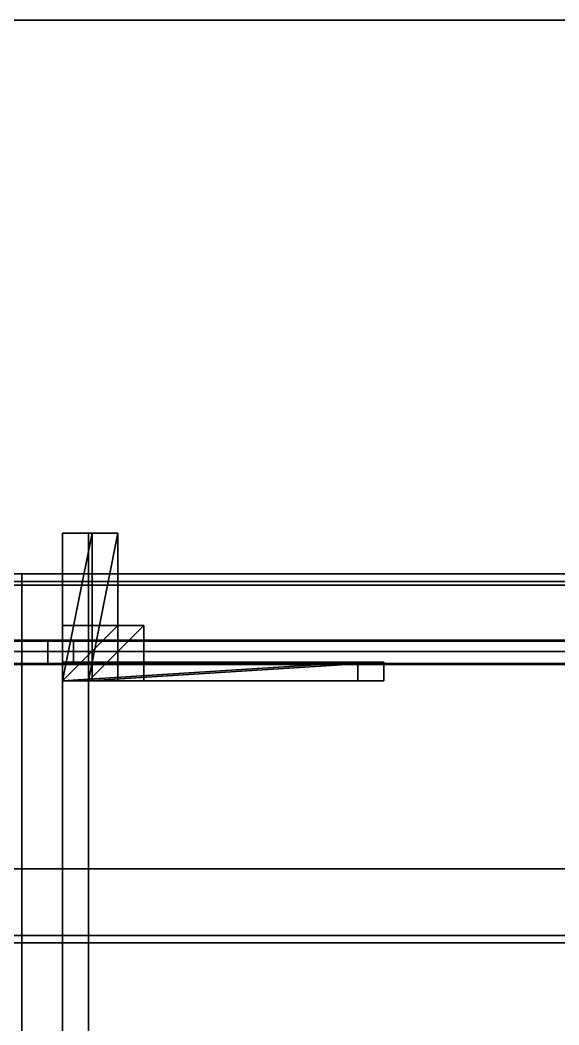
# Model space of a CAD drawing. Extents: x 0 to 5228, y -2725 to 0.
# Drawn here: x 3045 to 3190.9, y -272.3 to 0 of the extents above; entities that cross this region are included whole.
import ezdxf

# ---------------------------------------------------------------- set-up
doc = ezdxf.new("R2010")
doc.units = 0
for name, color, linetype in [('LAYER0', 7, 'CONTINUOUS'), ('LAYER1', 7, 'CONTINUOUS'), ('LAYER195', 45, 'CONTINUOUS'), ('LAYER228', 7, 'CONTINUOUS'), ('LAYER237', 7, 'CONTINUOUS'), ('LAYER238', 7, 'CONTINUOUS'), ('LAYER239', 7, 'CONTINUOUS'), ('LAYER240', 7, 'CONTINUOUS'), ('LAYER242', 2, 'CONTINUOUS'), ('LAYER243', 7, 'CONTINUOUS'), ('LAYER244', 253, 'CONTINUOUS'), ('LAYER245', 253, 'CONTINUOUS'), ('LAYER246', 253, 'CONTINUOUS'), ('LAYER247', 253, 'CONTINUOUS'), ('LAYER248', 253, 'CONTINUOUS'), ('LAYER249', 253, 'CONTINUOUS'), ('LAYER294', 7, 'CONTINUOUS'), ('LAYER303', 7, 'CONTINUOUS'), ('LAYER304', 7, 'CONTINUOUS'), ('LAYER305', 7, 'CONTINUOUS'), ('LAYER306', 7, 'CONTINUOUS'), ('LAYER308', 2, 'CONTINUOUS'), ('LAYER309', 7, 'CONTINUOUS'), ('LAYER310', 253, 'CONTINUOUS'), ('LAYER311', 253, 'CONTINUOUS'), ('LAYER312', 253, 'CONTINUOUS'), ('LAYER313', 253, 'CONTINUOUS'), ('LAYER314', 253, 'CONTINUOUS'), ('LAYER315', 253, 'CONTINUOUS'), ('LAYER392', 7, 'CONTINUOUS'), ('LAYER393', 7, 'CONTINUOUS'), ('LAYER555', 7, 'CONTINUOUS'), ('LAYER574', 7, 'CONTINUOUS'), ('LAYER587', 7, 'CONTINUOUS'), ('LAYER594', 7, 'CONTINUOUS'), ('LAYER611', 7, 'CONTINUOUS'), ('LAYER612', 7, 'CONTINUOUS'), ('LAYER640', 7, 'CONTINUOUS'), ('LAYER641', 7, 'CONTINUOUS'), ('LAYER752', 7, 'CONTINUOUS')]:
    doc.layers.add(name, color=color, linetype=linetype)

msp = doc.modelspace()

# ---------------------------------------------------------------- linework, layer by layer
at = {"layer": 'LAYER0', "invisible_edges": 1}
for points in [[(5227.5, 0), (0, -2725.14), (0, 0), (5227.5, 0)], [(0, 0, 5), (5227.5, 0), (0, 0), (0, 0, 5)], [(5227.5, 0), (0, 0, 5), (5227.5, 0, 5), (5227.5, 0)], [(5227.5, -2725.14, 5), (0, 0, 5), (0, -2725.14, 5), (5227.5, -2725.14, 5)], [(0, 0, 5), (5227.5, -2725.14, 5), (5227.5, 0, 5), (0, 0, 5)], [(0, -2725.14), (5227.5, 0), (5227.5, -2725.14), (0, -2725.14)]]:
    msp.add_3dface(points, dxfattribs=at)
at = {"layer": 'LAYER1'}
for points, invisible_edges in [([(5077.5, 0, 5), (977.5, -150, 5), (977.5, 0, 5), (5077.5, 0, 5)], 1), ([(977.5, -150, 5), (5077.5, 0, 5), (4927.5, -150, 5), (977.5, -150, 5)], 3), ([(977.5, 0, 2523), (5077.5, 0, 5), (977.5, 0, 5), (977.5, 0, 2523)], 1), ([(5077.5, 0, 5), (977.5, 0, 2523), (5077.5, 0, 2523), (5077.5, 0, 5)], 1), ([(4927.5, -150, 2523), (977.5, -150, 5), (4927.5, -150, 5), (4927.5, -150, 2523)], 1), ([(977.5, -150, 5), (4927.5, -150, 2523), (977.5, -150, 2523), (977.5, -150, 5)], 1)]:
    msp.add_3dface(points, dxfattribs=dict(at, invisible_edges=invisible_edges))
at = {"layer": 'LAYER195', "invisible_edges": 1}
for points in [[(2372.5, -150, 1575), (4391.5, -500, 1575), (4391.5, -150, 1575), (2372.5, -150, 1575)], [(4391.5, -500, 1575), (2372.5, -150, 1575), (2372.5, -500, 1575), (4391.5, -500, 1575)], [(4391.5, -150, 1557), (2372.5, -150, 1575), (4391.5, -150, 1575), (4391.5, -150, 1557)], [(2372.5, -150, 1575), (4391.5, -150, 1557), (2372.5, -150, 1557), (2372.5, -150, 1575)], [(2372.5, -500, 1557), (4391.5, -150, 1557), (4391.5, -500, 1557), (2372.5, -500, 1557)], [(4391.5, -150, 1557), (2372.5, -500, 1557), (2372.5, -150, 1557), (4391.5, -150, 1557)]]:
    msp.add_3dface(points, dxfattribs=at)
at = {"layer": 'LAYER228', "invisible_edges": 1}
for points in [[(3699.5, -150, 1938), (3063.5, -150, 1818), (3063.5, -150, 1938), (3699.5, -150, 1938)], [(3063.5, -150, 1818), (3699.5, -150, 1938), (3699.5, -150, 1818), (3063.5, -150, 1818)], [(3063.5, -168, 1938), (3063.5, -150, 1818), (3063.5, -168, 1818), (3063.5, -168, 1938)], [(3063.5, -150, 1818), (3063.5, -168, 1938), (3063.5, -150, 1938), (3063.5, -150, 1818)], [(3699.5, -168, 1818), (3063.5, -150, 1818), (3699.5, -150, 1818), (3699.5, -168, 1818)], [(3063.5, -150, 1818), (3699.5, -168, 1818), (3063.5, -168, 1818), (3063.5, -150, 1818)], [(3063.5, -168, 1938), (3699.5, -150, 1938), (3063.5, -150, 1938), (3063.5, -168, 1938)], [(3699.5, -150, 1938), (3063.5, -168, 1938), (3699.5, -168, 1938), (3699.5, -150, 1938)], [(3699.5, -168, 1818), (3063.5, -168, 1938), (3063.5, -168, 1818), (3699.5, -168, 1818)], [(3063.5, -168, 1938), (3699.5, -168, 1818), (3699.5, -168, 1938), (3063.5, -168, 1938)]]:
    msp.add_3dface(points, dxfattribs=at)
at = {"layer": 'LAYER237', "invisible_edges": 1}
for points in [[(3063.5, -150, 1956), (3699.5, -500, 1956), (3699.5, -150, 1956), (3063.5, -150, 1956)], [(3699.5, -500, 1956), (3063.5, -150, 1956), (3063.5, -500, 1956), (3699.5, -500, 1956)], [(3063.5, -150, 1956), (3063.5, -500, 1938), (3063.5, -500, 1956), (3063.5, -150, 1956)], [(3063.5, -500, 1938), (3063.5, -150, 1956), (3063.5, -150, 1938), (3063.5, -500, 1938)], [(3699.5, -150, 1938), (3063.5, -150, 1956), (3699.5, -150, 1956), (3699.5, -150, 1938)], [(3063.5, -150, 1956), (3699.5, -150, 1938), (3063.5, -150, 1938), (3063.5, -150, 1956)], [(3063.5, -500, 1938), (3699.5, -150, 1938), (3699.5, -500, 1938), (3063.5, -500, 1938)], [(3699.5, -150, 1938), (3063.5, -500, 1938), (3063.5, -150, 1938), (3699.5, -150, 1938)]]:
    msp.add_3dface(points, dxfattribs=at)
at = {"layer": 'LAYER238', "invisible_edges": 1}
for points in [[(3699.5, -150, 1576), (3063.5, -500, 1576), (3063.5, -150, 1576), (3699.5, -150, 1576)], [(3063.5, -500, 1576), (3699.5, -150, 1576), (3699.5, -500, 1576), (3063.5, -500, 1576)], [(3063.5, -150, 1594), (3063.5, -500, 1576), (3063.5, -500, 1594), (3063.5, -150, 1594)], [(3063.5, -500, 1576), (3063.5, -150, 1594), (3063.5, -150, 1576), (3063.5, -500, 1576)], [(3063.5, -150, 1594), (3699.5, -150, 1576), (3063.5, -150, 1576), (3063.5, -150, 1594)], [(3699.5, -150, 1576), (3063.5, -150, 1594), (3699.5, -150, 1594), (3699.5, -150, 1576)], [(3699.5, -500, 1594), (3063.5, -150, 1594), (3063.5, -500, 1594), (3699.5, -500, 1594)], [(3063.5, -150, 1594), (3699.5, -500, 1594), (3699.5, -150, 1594), (3063.5, -150, 1594)]]:
    msp.add_3dface(points, dxfattribs=at)
at = {"layer": 'LAYER239', "invisible_edges": 1}
for points in [[(3059.5, -168.2998, 1590), (3703.5, -168.2998, 1942), (3703.5, -168.2998, 1590), (3059.5, -168.2998, 1590)], [(3703.5, -168.2998, 1942), (3059.5, -168.2998, 1590), (3059.5, -168.2998, 1942), (3703.5, -168.2998, 1942)], [(3059.5, -174.2998, 1942), (3703.5, -168.2998, 1942), (3059.5, -168.2998, 1942), (3059.5, -174.2998, 1942)], [(3703.5, -168.2998, 1942), (3059.5, -174.2998, 1942), (3703.5, -174.2998, 1942), (3703.5, -168.2998, 1942)], [(3059.5, -168.2998, 1590), (3059.5, -174.2998, 1942), (3059.5, -168.2998, 1942), (3059.5, -168.2998, 1590)], [(3059.5, -174.2998, 1942), (3059.5, -168.2998, 1590), (3059.5, -174.2998, 1590), (3059.5, -174.2998, 1942)], [(3703.5, -174.2998, 1590), (3059.5, -168.2998, 1590), (3703.5, -168.2998, 1590), (3703.5, -174.2998, 1590)], [(3059.5, -168.2998, 1590), (3703.5, -174.2998, 1590), (3059.5, -174.2998, 1590), (3059.5, -168.2998, 1590)], [(3059.5, -174.2998, 1942), (3703.5, -174.2998, 1590), (3703.5, -174.2998, 1942), (3059.5, -174.2998, 1942)], [(3703.5, -174.2998, 1590), (3059.5, -174.2998, 1942), (3059.5, -174.2998, 1590), (3703.5, -174.2998, 1590)]]:
    msp.add_3dface(points, dxfattribs=at)
at = {"layer": 'LAYER240', "invisible_edges": 1}
for points in [[(3045.5, -150, 1575), (3063.5, -500, 1575), (3045.5, -500, 1575), (3045.5, -150, 1575)], [(3063.5, -500, 1575), (3045.5, -150, 1575), (3063.5, -150, 1575), (3063.5, -500, 1575)], [(3063.5, -150, 1957), (3045.5, -500, 1957), (3063.5, -500, 1957), (3063.5, -150, 1957)], [(3045.5, -500, 1957), (3063.5, -150, 1957), (3045.5, -150, 1957), (3045.5, -500, 1957)], [(3045.5, -150, 1575), (3063.5, -150, 1957), (3063.5, -150, 1575), (3045.5, -150, 1575)], [(3063.5, -150, 1957), (3045.5, -150, 1575), (3045.5, -150, 1957), (3063.5, -150, 1957)], [(3045.5, -500, 1957), (3045.5, -150, 1575), (3045.5, -500, 1575), (3045.5, -500, 1957)], [(3045.5, -150, 1575), (3045.5, -500, 1957), (3045.5, -150, 1957), (3045.5, -150, 1575)], [(3063.5, -150, 1957), (3063.5, -500, 1575), (3063.5, -150, 1575), (3063.5, -150, 1957)], [(3063.5, -500, 1575), (3063.5, -150, 1957), (3063.5, -500, 1957), (3063.5, -500, 1575)]]:
    msp.add_3dface(points, dxfattribs=at)
at = {"layer": 'LAYER242'}
for points in [[(3143.5, -179, 1915), (3143.5, -174, 1915), (3063.5, -179, 1915), (3143.5, -179, 1915)], [(3063.5, -179, 1915), (3143.5, -174, 1915), (3063.5, -174, 1915), (3063.5, -179, 1915)], [(3063.5, -179, 1915), (3063.5, -174, 1915), (3063.5, -179, 1892), (3063.5, -179, 1915)], [(3063.5, -179, 1892), (3063.5, -174, 1915), (3063.5, -174, 1892), (3063.5, -179, 1892)], [(3143.5, -179, 1892), (3063.5, -179, 1892), (3143.5, -174, 1892), (3143.5, -179, 1892)], [(3143.5, -174, 1892), (3063.5, -179, 1892), (3063.5, -174, 1892), (3143.5, -174, 1892)], [(3143.5, -174, 1892), (3063.5, -174, 1892), (3143.5, -174, 1915), (3143.5, -174, 1892)], [(3143.5, -174, 1915), (3063.5, -174, 1892), (3063.5, -174, 1915), (3143.5, -174, 1915)], [(3143.5, -179, 1892), (3143.5, -174, 1892), (3143.5, -179, 1915), (3143.5, -179, 1892)], [(3143.5, -179, 1915), (3143.5, -174, 1892), (3143.5, -174, 1915), (3143.5, -179, 1915)], [(3143.5, -179, 1915), (3063.5, -179, 1915), (3143.5, -179, 1892), (3143.5, -179, 1915)], [(3143.5, -179, 1892), (3063.5, -179, 1915), (3063.5, -179, 1892), (3143.5, -179, 1892)]]:
    msp.add_3dface(points, dxfattribs=at)
at = {"layer": 'LAYER243', "invisible_edges": 1}
for points in [[(3063.5, -174, 1915), (3143.5, -179, 1915), (3143.5, -174, 1915), (3063.5, -174, 1915)], [(3143.5, -179, 1915), (3063.5, -174, 1915), (3063.5, -179, 1915), (3143.5, -179, 1915)], [(3063.5, -179, 1892), (3143.5, -174, 1892), (3143.5, -179, 1892), (3063.5, -179, 1892)], [(3143.5, -174, 1892), (3063.5, -179, 1892), (3063.5, -174, 1892), (3143.5, -174, 1892)], [(3063.5, -174, 1915), (3063.5, -179, 1892), (3063.5, -179, 1915), (3063.5, -174, 1915)], [(3063.5, -179, 1892), (3063.5, -174, 1915), (3063.5, -174, 1892), (3063.5, -179, 1892)], [(3143.5, -174, 1892), (3063.5, -174, 1915), (3143.5, -174, 1915), (3143.5, -174, 1892)], [(3063.5, -174, 1915), (3143.5, -174, 1892), (3063.5, -174, 1892), (3063.5, -174, 1915)], [(3143.5, -174, 1892), (3143.5, -179, 1915), (3143.5, -179, 1892), (3143.5, -174, 1892)], [(3143.5, -179, 1915), (3143.5, -174, 1892), (3143.5, -174, 1915), (3143.5, -179, 1915)], [(3063.5, -179, 1892), (3143.5, -179, 1915), (3063.5, -179, 1915), (3063.5, -179, 1892)], [(3143.5, -179, 1915), (3063.5, -179, 1892), (3143.5, -179, 1892), (3143.5, -179, 1915)]]:
    msp.add_3dface(points, dxfattribs=at)
at = {"layer": 'LAYER244'}
for points in [[(3078.5, -179, 1915), (3078.5, -164, 1915), (3063.5, -179, 1915), (3078.5, -179, 1915)], [(3063.5, -179, 1915), (3078.5, -164, 1915), (3063.5, -164, 1915), (3063.5, -179, 1915)], [(3063.5, -179, 1915), (3063.5, -164, 1915), (3063.5, -179, 1900), (3063.5, -179, 1915)], [(3063.5, -179, 1900), (3063.5, -164, 1915), (3063.5, -164, 1900), (3063.5, -179, 1900)], [(3078.5, -179, 1900), (3063.5, -179, 1900), (3078.5, -164, 1900), (3078.5, -179, 1900)], [(3078.5, -164, 1900), (3063.5, -179, 1900), (3063.5, -164, 1900), (3078.5, -164, 1900)], [(3078.5, -164, 1900), (3063.5, -164, 1900), (3078.5, -164, 1915), (3078.5, -164, 1900)], [(3078.5, -164, 1915), (3063.5, -164, 1900), (3063.5, -164, 1915), (3078.5, -164, 1915)], [(3078.5, -179, 1900), (3078.5, -164, 1900), (3078.5, -179, 1915), (3078.5, -179, 1900)], [(3078.5, -179, 1915), (3078.5, -164, 1900), (3078.5, -164, 1915), (3078.5, -179, 1915)], [(3078.5, -179, 1915), (3063.5, -179, 1915), (3078.5, -179, 1900), (3078.5, -179, 1915)], [(3078.5, -179, 1900), (3063.5, -179, 1915), (3063.5, -179, 1900), (3078.5, -179, 1900)]]:
    msp.add_3dface(points, dxfattribs=at)
at = {"layer": 'LAYER245'}
for points in [[(3078.5, -179, 1915), (3078.5, -164, 1915), (3063.5, -179, 1915), (3078.5, -179, 1915)], [(3063.5, -179, 1915), (3078.5, -164, 1915), (3063.5, -164, 1915), (3063.5, -179, 1915)], [(3063.5, -179, 1915), (3063.5, -164, 1915), (3063.5, -179, 1900), (3063.5, -179, 1915)], [(3063.5, -179, 1900), (3063.5, -164, 1915), (3063.5, -164, 1900), (3063.5, -179, 1900)], [(3078.5, -179, 1900), (3063.5, -179, 1900), (3078.5, -164, 1900), (3078.5, -179, 1900)], [(3078.5, -164, 1900), (3063.5, -179, 1900), (3063.5, -164, 1900), (3078.5, -164, 1900)], [(3078.5, -164, 1900), (3063.5, -164, 1900), (3078.5, -164, 1915), (3078.5, -164, 1900)], [(3078.5, -164, 1915), (3063.5, -164, 1900), (3063.5, -164, 1915), (3078.5, -164, 1915)], [(3078.5, -179, 1900), (3078.5, -164, 1900), (3078.5, -179, 1915), (3078.5, -179, 1900)], [(3078.5, -179, 1915), (3078.5, -164, 1900), (3078.5, -164, 1915), (3078.5, -179, 1915)], [(3078.5, -179, 1915), (3063.5, -179, 1915), (3078.5, -179, 1900), (3078.5, -179, 1915)], [(3078.5, -179, 1900), (3063.5, -179, 1915), (3063.5, -179, 1900), (3078.5, -179, 1900)]]:
    msp.add_3dface(points, dxfattribs=at)
at = {"layer": 'LAYER246'}
for points in [[(3078.5, -179, 1915), (3078.5, -164, 1915), (3063.5, -179, 1915), (3078.5, -179, 1915)], [(3063.5, -179, 1915), (3078.5, -164, 1915), (3063.5, -164, 1915), (3063.5, -179, 1915)], [(3063.5, -179, 1915), (3063.5, -164, 1915), (3063.5, -179, 1900), (3063.5, -179, 1915)], [(3063.5, -179, 1900), (3063.5, -164, 1915), (3063.5, -164, 1900), (3063.5, -179, 1900)], [(3078.5, -179, 1900), (3063.5, -179, 1900), (3078.5, -164, 1900), (3078.5, -179, 1900)], [(3078.5, -164, 1900), (3063.5, -179, 1900), (3063.5, -164, 1900), (3078.5, -164, 1900)], [(3078.5, -164, 1900), (3063.5, -164, 1900), (3078.5, -164, 1915), (3078.5, -164, 1900)], [(3078.5, -164, 1915), (3063.5, -164, 1900), (3063.5, -164, 1915), (3078.5, -164, 1915)], [(3078.5, -179, 1900), (3078.5, -164, 1900), (3078.5, -179, 1915), (3078.5, -179, 1900)], [(3078.5, -179, 1915), (3078.5, -164, 1900), (3078.5, -164, 1915), (3078.5, -179, 1915)], [(3078.5, -179, 1915), (3063.5, -179, 1915), (3078.5, -179, 1900), (3078.5, -179, 1915)], [(3078.5, -179, 1900), (3063.5, -179, 1915), (3063.5, -179, 1900), (3078.5, -179, 1900)]]:
    msp.add_3dface(points, dxfattribs=at)
at = {"layer": 'LAYER247'}
for points in [[(3078.5, -179, 1915), (3078.5, -164, 1915), (3063.5, -179, 1915), (3078.5, -179, 1915)], [(3063.5, -179, 1915), (3078.5, -164, 1915), (3063.5, -164, 1915), (3063.5, -179, 1915)], [(3063.5, -179, 1915), (3063.5, -164, 1915), (3063.5, -179, 1900), (3063.5, -179, 1915)], [(3063.5, -179, 1900), (3063.5, -164, 1915), (3063.5, -164, 1900), (3063.5, -179, 1900)], [(3078.5, -179, 1900), (3063.5, -179, 1900), (3078.5, -164, 1900), (3078.5, -179, 1900)], [(3078.5, -164, 1900), (3063.5, -179, 1900), (3063.5, -164, 1900), (3078.5, -164, 1900)], [(3078.5, -164, 1900), (3063.5, -164, 1900), (3078.5, -164, 1915), (3078.5, -164, 1900)], [(3078.5, -164, 1915), (3063.5, -164, 1900), (3063.5, -164, 1915), (3078.5, -164, 1915)], [(3078.5, -179, 1900), (3078.5, -164, 1900), (3078.5, -179, 1915), (3078.5, -179, 1900)], [(3078.5, -179, 1915), (3078.5, -164, 1900), (3078.5, -164, 1915), (3078.5, -179, 1915)], [(3078.5, -179, 1915), (3063.5, -179, 1915), (3078.5, -179, 1900), (3078.5, -179, 1915)], [(3078.5, -179, 1900), (3063.5, -179, 1915), (3063.5, -179, 1900), (3078.5, -179, 1900)]]:
    msp.add_3dface(points, dxfattribs=at)
at = {"layer": 'LAYER248'}
for points in [[(3071.5, -179, 1915), (3071.5, -139, 1915), (3063.5, -179, 1915), (3071.5, -179, 1915)], [(3063.5, -179, 1915), (3071.5, -139, 1915), (3063.5, -139, 1915), (3063.5, -179, 1915)], [(3063.5, -179, 1915), (3063.5, -139, 1915), (3063.5, -179, 1907), (3063.5, -179, 1915)], [(3063.5, -179, 1907), (3063.5, -139, 1915), (3063.5, -139, 1907), (3063.5, -179, 1907)], [(3071.5, -179, 1907), (3063.5, -179, 1907), (3071.5, -139, 1907), (3071.5, -179, 1907)], [(3071.5, -139, 1907), (3063.5, -179, 1907), (3063.5, -139, 1907), (3071.5, -139, 1907)], [(3071.5, -139, 1907), (3063.5, -139, 1907), (3071.5, -139, 1915), (3071.5, -139, 1907)], [(3071.5, -139, 1915), (3063.5, -139, 1907), (3063.5, -139, 1915), (3071.5, -139, 1915)], [(3071.5, -179, 1907), (3071.5, -139, 1907), (3071.5, -179, 1915), (3071.5, -179, 1907)], [(3071.5, -179, 1915), (3071.5, -139, 1907), (3071.5, -139, 1915), (3071.5, -179, 1915)], [(3071.5, -179, 1915), (3063.5, -179, 1915), (3071.5, -179, 1907), (3071.5, -179, 1915)], [(3071.5, -179, 1907), (3063.5, -179, 1915), (3063.5, -179, 1907), (3071.5, -179, 1907)]]:
    msp.add_3dface(points, dxfattribs=at)
at = {"layer": 'LAYER249'}
for points in [[(3143.5, -179, 1915), (3143.5, -174, 1915), (3063.5, -179, 1915), (3143.5, -179, 1915)], [(3063.5, -179, 1915), (3143.5, -174, 1915), (3063.5, -174, 1915), (3063.5, -179, 1915)], [(3063.5, -179, 1915), (3063.5, -174, 1915), (3063.5, -179, 1899), (3063.5, -179, 1915)], [(3063.5, -179, 1899), (3063.5, -174, 1915), (3063.5, -174, 1899), (3063.5, -179, 1899)], [(3143.5, -179, 1899), (3063.5, -179, 1899), (3143.5, -174, 1899), (3143.5, -179, 1899)], [(3143.5, -174, 1899), (3063.5, -179, 1899), (3063.5, -174, 1899), (3143.5, -174, 1899)], [(3143.5, -174, 1899), (3063.5, -174, 1899), (3143.5, -174, 1915), (3143.5, -174, 1899)], [(3143.5, -174, 1915), (3063.5, -174, 1899), (3063.5, -174, 1915), (3143.5, -174, 1915)], [(3143.5, -179, 1899), (3143.5, -174, 1899), (3143.5, -179, 1915), (3143.5, -179, 1899)], [(3143.5, -179, 1915), (3143.5, -174, 1899), (3143.5, -174, 1915), (3143.5, -179, 1915)], [(3143.5, -179, 1915), (3063.5, -179, 1915), (3143.5, -179, 1899), (3143.5, -179, 1915)], [(3143.5, -179, 1899), (3063.5, -179, 1915), (3063.5, -179, 1899), (3143.5, -179, 1899)]]:
    msp.add_3dface(points, dxfattribs=at)
at = {"layer": 'LAYER294', "invisible_edges": 1}
for points in [[(3704.5, -150, 2456), (3056.5, -150, 2336), (3056.5, -150, 2456), (3704.5, -150, 2456)], [(3056.5, -150, 2336), (3704.5, -150, 2456), (3704.5, -150, 2336), (3056.5, -150, 2336)], [(3056.5, -168, 2456), (3056.5, -150, 2336), (3056.5, -168, 2336), (3056.5, -168, 2456)], [(3056.5, -150, 2336), (3056.5, -168, 2456), (3056.5, -150, 2456), (3056.5, -150, 2336)], [(3704.5, -168, 2336), (3056.5, -150, 2336), (3704.5, -150, 2336), (3704.5, -168, 2336)], [(3056.5, -150, 2336), (3704.5, -168, 2336), (3056.5, -168, 2336), (3056.5, -150, 2336)], [(3056.5, -168, 2456), (3704.5, -150, 2456), (3056.5, -150, 2456), (3056.5, -168, 2456)], [(3704.5, -150, 2456), (3056.5, -168, 2456), (3704.5, -168, 2456), (3704.5, -150, 2456)], [(3704.5, -168, 2336), (3056.5, -168, 2456), (3056.5, -168, 2336), (3704.5, -168, 2336)], [(3056.5, -168, 2456), (3704.5, -168, 2336), (3704.5, -168, 2456), (3056.5, -168, 2456)]]:
    msp.add_3dface(points, dxfattribs=at)
at = {"layer": 'LAYER303', "invisible_edges": 1}
for points in [[(3056.5, -150, 2474), (3704.5, -730, 2474), (3704.5, -150, 2474), (3056.5, -150, 2474)], [(3704.5, -730, 2474), (3056.5, -150, 2474), (3056.5, -730, 2474), (3704.5, -730, 2474)], [(3056.5, -150, 2474), (3056.5, -730, 2456), (3056.5, -730, 2474), (3056.5, -150, 2474)], [(3056.5, -730, 2456), (3056.5, -150, 2474), (3056.5, -150, 2456), (3056.5, -730, 2456)], [(3704.5, -150, 2456), (3056.5, -150, 2474), (3704.5, -150, 2474), (3704.5, -150, 2456)], [(3056.5, -150, 2474), (3704.5, -150, 2456), (3056.5, -150, 2456), (3056.5, -150, 2474)], [(3056.5, -730, 2456), (3704.5, -150, 2456), (3704.5, -730, 2456), (3056.5, -730, 2456)], [(3704.5, -150, 2456), (3056.5, -730, 2456), (3056.5, -150, 2456), (3704.5, -150, 2456)]]:
    msp.add_3dface(points, dxfattribs=at)
at = {"layer": 'LAYER304', "invisible_edges": 1}
for points in [[(3704.5, -150, 1994), (3056.5, -730, 1994), (3056.5, -150, 1994), (3704.5, -150, 1994)], [(3056.5, -730, 1994), (3704.5, -150, 1994), (3704.5, -730, 1994), (3056.5, -730, 1994)], [(3056.5, -150, 2012), (3056.5, -730, 1994), (3056.5, -730, 2012), (3056.5, -150, 2012)], [(3056.5, -730, 1994), (3056.5, -150, 2012), (3056.5, -150, 1994), (3056.5, -730, 1994)], [(3056.5, -150, 2012), (3704.5, -150, 1994), (3056.5, -150, 1994), (3056.5, -150, 2012)], [(3704.5, -150, 1994), (3056.5, -150, 2012), (3704.5, -150, 2012), (3704.5, -150, 1994)], [(3704.5, -730, 2012), (3056.5, -150, 2012), (3056.5, -730, 2012), (3704.5, -730, 2012)], [(3056.5, -150, 2012), (3704.5, -730, 2012), (3704.5, -150, 2012), (3056.5, -150, 2012)]]:
    msp.add_3dface(points, dxfattribs=at)
at = {"layer": 'LAYER305', "invisible_edges": 1}
for points in [[(3052.5, -168.2998, 2008), (3708.5, -168.2998, 2460), (3708.5, -168.2998, 2008), (3052.5, -168.2998, 2008)], [(3708.5, -168.2998, 2460), (3052.5, -168.2998, 2008), (3052.5, -168.2998, 2460), (3708.5, -168.2998, 2460)], [(3052.5, -174.2998, 2460), (3708.5, -168.2998, 2460), (3052.5, -168.2998, 2460), (3052.5, -174.2998, 2460)], [(3708.5, -168.2998, 2460), (3052.5, -174.2998, 2460), (3708.5, -174.2998, 2460), (3708.5, -168.2998, 2460)], [(3052.5, -168.2998, 2008), (3052.5, -174.2998, 2460), (3052.5, -168.2998, 2460), (3052.5, -168.2998, 2008)], [(3052.5, -174.2998, 2460), (3052.5, -168.2998, 2008), (3052.5, -174.2998, 2008), (3052.5, -174.2998, 2460)], [(3708.5, -174.2998, 2008), (3052.5, -168.2998, 2008), (3708.5, -168.2998, 2008), (3708.5, -174.2998, 2008)], [(3052.5, -168.2998, 2008), (3708.5, -174.2998, 2008), (3052.5, -174.2998, 2008), (3052.5, -168.2998, 2008)], [(3052.5, -174.2998, 2460), (3708.5, -174.2998, 2008), (3708.5, -174.2998, 2460), (3052.5, -174.2998, 2460)], [(3708.5, -174.2998, 2008), (3052.5, -174.2998, 2460), (3052.5, -174.2998, 2008), (3708.5, -174.2998, 2008)]]:
    msp.add_3dface(points, dxfattribs=at)
at = {"layer": 'LAYER306', "invisible_edges": 1}
for points in [[(3038.5, -150, 1993), (3056.5, -730, 1993), (3038.5, -730, 1993), (3038.5, -150, 1993)], [(3056.5, -730, 1993), (3038.5, -150, 1993), (3056.5, -150, 1993), (3056.5, -730, 1993)], [(3056.5, -150, 2475), (3038.5, -730, 2475), (3056.5, -730, 2475), (3056.5, -150, 2475)], [(3038.5, -730, 2475), (3056.5, -150, 2475), (3038.5, -150, 2475), (3038.5, -730, 2475)], [(3038.5, -150, 1993), (3056.5, -150, 2475), (3056.5, -150, 1993), (3038.5, -150, 1993)], [(3056.5, -150, 2475), (3038.5, -150, 1993), (3038.5, -150, 2475), (3056.5, -150, 2475)], [(3056.5, -150, 2475), (3056.5, -730, 1993), (3056.5, -150, 1993), (3056.5, -150, 2475)], [(3056.5, -730, 1993), (3056.5, -150, 2475), (3056.5, -730, 2475), (3056.5, -730, 1993)]]:
    msp.add_3dface(points, dxfattribs=at)
at = {"layer": 'LAYER308'}
for points in [[(3136.5, -179, 2433), (3136.5, -174, 2433), (3056.5, -179, 2433), (3136.5, -179, 2433)], [(3056.5, -179, 2433), (3136.5, -174, 2433), (3056.5, -174, 2433), (3056.5, -179, 2433)], [(3056.5, -179, 2433), (3056.5, -174, 2433), (3056.5, -179, 2410), (3056.5, -179, 2433)], [(3056.5, -179, 2410), (3056.5, -174, 2433), (3056.5, -174, 2410), (3056.5, -179, 2410)], [(3136.5, -179, 2410), (3056.5, -179, 2410), (3136.5, -174, 2410), (3136.5, -179, 2410)], [(3136.5, -174, 2410), (3056.5, -179, 2410), (3056.5, -174, 2410), (3136.5, -174, 2410)], [(3136.5, -174, 2410), (3056.5, -174, 2410), (3136.5, -174, 2433), (3136.5, -174, 2410)], [(3136.5, -174, 2433), (3056.5, -174, 2410), (3056.5, -174, 2433), (3136.5, -174, 2433)], [(3136.5, -179, 2410), (3136.5, -174, 2410), (3136.5, -179, 2433), (3136.5, -179, 2410)], [(3136.5, -179, 2433), (3136.5, -174, 2410), (3136.5, -174, 2433), (3136.5, -179, 2433)], [(3136.5, -179, 2433), (3056.5, -179, 2433), (3136.5, -179, 2410), (3136.5, -179, 2433)], [(3136.5, -179, 2410), (3056.5, -179, 2433), (3056.5, -179, 2410), (3136.5, -179, 2410)]]:
    msp.add_3dface(points, dxfattribs=at)
at = {"layer": 'LAYER309', "invisible_edges": 1}
for points in [[(3056.5, -174, 2433), (3136.5, -179, 2433), (3136.5, -174, 2433), (3056.5, -174, 2433)], [(3136.5, -179, 2433), (3056.5, -174, 2433), (3056.5, -179, 2433), (3136.5, -179, 2433)], [(3056.5, -179, 2410), (3136.5, -174, 2410), (3136.5, -179, 2410), (3056.5, -179, 2410)], [(3136.5, -174, 2410), (3056.5, -179, 2410), (3056.5, -174, 2410), (3136.5, -174, 2410)], [(3056.5, -174, 2433), (3056.5, -179, 2410), (3056.5, -179, 2433), (3056.5, -174, 2433)], [(3056.5, -179, 2410), (3056.5, -174, 2433), (3056.5, -174, 2410), (3056.5, -179, 2410)], [(3136.5, -174, 2410), (3056.5, -174, 2433), (3136.5, -174, 2433), (3136.5, -174, 2410)], [(3056.5, -174, 2433), (3136.5, -174, 2410), (3056.5, -174, 2410), (3056.5, -174, 2433)], [(3136.5, -174, 2410), (3136.5, -179, 2433), (3136.5, -179, 2410), (3136.5, -174, 2410)], [(3136.5, -179, 2433), (3136.5, -174, 2410), (3136.5, -174, 2433), (3136.5, -179, 2433)], [(3056.5, -179, 2410), (3136.5, -179, 2433), (3056.5, -179, 2433), (3056.5, -179, 2410)], [(3136.5, -179, 2433), (3056.5, -179, 2410), (3136.5, -179, 2410), (3136.5, -179, 2433)]]:
    msp.add_3dface(points, dxfattribs=at)
at = {"layer": 'LAYER310'}
for points in [[(3071.5, -179, 2433), (3071.5, -164, 2433), (3056.5, -179, 2433), (3071.5, -179, 2433)], [(3056.5, -179, 2433), (3071.5, -164, 2433), (3056.5, -164, 2433), (3056.5, -179, 2433)], [(3056.5, -179, 2433), (3056.5, -164, 2433), (3056.5, -179, 2418), (3056.5, -179, 2433)], [(3056.5, -179, 2418), (3056.5, -164, 2433), (3056.5, -164, 2418), (3056.5, -179, 2418)], [(3071.5, -179, 2418), (3056.5, -179, 2418), (3071.5, -164, 2418), (3071.5, -179, 2418)], [(3071.5, -164, 2418), (3056.5, -179, 2418), (3056.5, -164, 2418), (3071.5, -164, 2418)], [(3071.5, -164, 2418), (3056.5, -164, 2418), (3071.5, -164, 2433), (3071.5, -164, 2418)], [(3071.5, -164, 2433), (3056.5, -164, 2418), (3056.5, -164, 2433), (3071.5, -164, 2433)], [(3071.5, -179, 2418), (3071.5, -164, 2418), (3071.5, -179, 2433), (3071.5, -179, 2418)], [(3071.5, -179, 2433), (3071.5, -164, 2418), (3071.5, -164, 2433), (3071.5, -179, 2433)], [(3071.5, -179, 2433), (3056.5, -179, 2433), (3071.5, -179, 2418), (3071.5, -179, 2433)], [(3071.5, -179, 2418), (3056.5, -179, 2433), (3056.5, -179, 2418), (3071.5, -179, 2418)]]:
    msp.add_3dface(points, dxfattribs=at)
at = {"layer": 'LAYER311'}
for points in [[(3071.5, -179, 2433), (3071.5, -164, 2433), (3056.5, -179, 2433), (3071.5, -179, 2433)], [(3056.5, -179, 2433), (3071.5, -164, 2433), (3056.5, -164, 2433), (3056.5, -179, 2433)], [(3056.5, -179, 2433), (3056.5, -164, 2433), (3056.5, -179, 2418), (3056.5, -179, 2433)], [(3056.5, -179, 2418), (3056.5, -164, 2433), (3056.5, -164, 2418), (3056.5, -179, 2418)], [(3071.5, -179, 2418), (3056.5, -179, 2418), (3071.5, -164, 2418), (3071.5, -179, 2418)], [(3071.5, -164, 2418), (3056.5, -179, 2418), (3056.5, -164, 2418), (3071.5, -164, 2418)], [(3071.5, -164, 2418), (3056.5, -164, 2418), (3071.5, -164, 2433), (3071.5, -164, 2418)], [(3071.5, -164, 2433), (3056.5, -164, 2418), (3056.5, -164, 2433), (3071.5, -164, 2433)], [(3071.5, -179, 2418), (3071.5, -164, 2418), (3071.5, -179, 2433), (3071.5, -179, 2418)], [(3071.5, -179, 2433), (3071.5, -164, 2418), (3071.5, -164, 2433), (3071.5, -179, 2433)], [(3071.5, -179, 2433), (3056.5, -179, 2433), (3071.5, -179, 2418), (3071.5, -179, 2433)], [(3071.5, -179, 2418), (3056.5, -179, 2433), (3056.5, -179, 2418), (3071.5, -179, 2418)]]:
    msp.add_3dface(points, dxfattribs=at)
at = {"layer": 'LAYER312'}
for points in [[(3071.5, -179, 2433), (3071.5, -164, 2433), (3056.5, -179, 2433), (3071.5, -179, 2433)], [(3056.5, -179, 2433), (3071.5, -164, 2433), (3056.5, -164, 2433), (3056.5, -179, 2433)], [(3056.5, -179, 2433), (3056.5, -164, 2433), (3056.5, -179, 2418), (3056.5, -179, 2433)], [(3056.5, -179, 2418), (3056.5, -164, 2433), (3056.5, -164, 2418), (3056.5, -179, 2418)], [(3071.5, -179, 2418), (3056.5, -179, 2418), (3071.5, -164, 2418), (3071.5, -179, 2418)], [(3071.5, -164, 2418), (3056.5, -179, 2418), (3056.5, -164, 2418), (3071.5, -164, 2418)], [(3071.5, -164, 2418), (3056.5, -164, 2418), (3071.5, -164, 2433), (3071.5, -164, 2418)], [(3071.5, -164, 2433), (3056.5, -164, 2418), (3056.5, -164, 2433), (3071.5, -164, 2433)], [(3071.5, -179, 2418), (3071.5, -164, 2418), (3071.5, -179, 2433), (3071.5, -179, 2418)], [(3071.5, -179, 2433), (3071.5, -164, 2418), (3071.5, -164, 2433), (3071.5, -179, 2433)], [(3071.5, -179, 2433), (3056.5, -179, 2433), (3071.5, -179, 2418), (3071.5, -179, 2433)], [(3071.5, -179, 2418), (3056.5, -179, 2433), (3056.5, -179, 2418), (3071.5, -179, 2418)]]:
    msp.add_3dface(points, dxfattribs=at)
at = {"layer": 'LAYER313'}
for points in [[(3071.5, -179, 2433), (3071.5, -164, 2433), (3056.5, -179, 2433), (3071.5, -179, 2433)], [(3056.5, -179, 2433), (3071.5, -164, 2433), (3056.5, -164, 2433), (3056.5, -179, 2433)], [(3056.5, -179, 2433), (3056.5, -164, 2433), (3056.5, -179, 2418), (3056.5, -179, 2433)], [(3056.5, -179, 2418), (3056.5, -164, 2433), (3056.5, -164, 2418), (3056.5, -179, 2418)], [(3071.5, -179, 2418), (3056.5, -179, 2418), (3071.5, -164, 2418), (3071.5, -179, 2418)], [(3071.5, -164, 2418), (3056.5, -179, 2418), (3056.5, -164, 2418), (3071.5, -164, 2418)], [(3071.5, -164, 2418), (3056.5, -164, 2418), (3071.5, -164, 2433), (3071.5, -164, 2418)], [(3071.5, -164, 2433), (3056.5, -164, 2418), (3056.5, -164, 2433), (3071.5, -164, 2433)], [(3071.5, -179, 2418), (3071.5, -164, 2418), (3071.5, -179, 2433), (3071.5, -179, 2418)], [(3071.5, -179, 2433), (3071.5, -164, 2418), (3071.5, -164, 2433), (3071.5, -179, 2433)], [(3071.5, -179, 2433), (3056.5, -179, 2433), (3071.5, -179, 2418), (3071.5, -179, 2433)], [(3071.5, -179, 2418), (3056.5, -179, 2433), (3056.5, -179, 2418), (3071.5, -179, 2418)]]:
    msp.add_3dface(points, dxfattribs=at)
at = {"layer": 'LAYER314'}
for points in [[(3064.5, -179, 2433), (3064.5, -139, 2433), (3056.5, -179, 2433), (3064.5, -179, 2433)], [(3056.5, -179, 2433), (3064.5, -139, 2433), (3056.5, -139, 2433), (3056.5, -179, 2433)], [(3056.5, -179, 2433), (3056.5, -139, 2433), (3056.5, -179, 2425), (3056.5, -179, 2433)], [(3056.5, -179, 2425), (3056.5, -139, 2433), (3056.5, -139, 2425), (3056.5, -179, 2425)], [(3064.5, -179, 2425), (3056.5, -179, 2425), (3064.5, -139, 2425), (3064.5, -179, 2425)], [(3064.5, -139, 2425), (3056.5, -179, 2425), (3056.5, -139, 2425), (3064.5, -139, 2425)], [(3064.5, -139, 2425), (3056.5, -139, 2425), (3064.5, -139, 2433), (3064.5, -139, 2425)], [(3064.5, -139, 2433), (3056.5, -139, 2425), (3056.5, -139, 2433), (3064.5, -139, 2433)], [(3064.5, -179, 2425), (3064.5, -139, 2425), (3064.5, -179, 2433), (3064.5, -179, 2425)], [(3064.5, -179, 2433), (3064.5, -139, 2425), (3064.5, -139, 2433), (3064.5, -179, 2433)], [(3064.5, -179, 2433), (3056.5, -179, 2433), (3064.5, -179, 2425), (3064.5, -179, 2433)], [(3064.5, -179, 2425), (3056.5, -179, 2433), (3056.5, -179, 2425), (3064.5, -179, 2425)]]:
    msp.add_3dface(points, dxfattribs=at)
at = {"layer": 'LAYER315'}
for points in [[(3136.5, -179, 2433), (3136.5, -174, 2433), (3056.5, -179, 2433), (3136.5, -179, 2433)], [(3056.5, -179, 2433), (3136.5, -174, 2433), (3056.5, -174, 2433), (3056.5, -179, 2433)], [(3056.5, -179, 2433), (3056.5, -174, 2433), (3056.5, -179, 2417), (3056.5, -179, 2433)], [(3056.5, -179, 2417), (3056.5, -174, 2433), (3056.5, -174, 2417), (3056.5, -179, 2417)], [(3136.5, -179, 2417), (3056.5, -179, 2417), (3136.5, -174, 2417), (3136.5, -179, 2417)], [(3136.5, -174, 2417), (3056.5, -179, 2417), (3056.5, -174, 2417), (3136.5, -174, 2417)], [(3136.5, -174, 2417), (3056.5, -174, 2417), (3136.5, -174, 2433), (3136.5, -174, 2417)], [(3136.5, -174, 2433), (3056.5, -174, 2417), (3056.5, -174, 2433), (3136.5, -174, 2433)], [(3136.5, -179, 2417), (3136.5, -174, 2417), (3136.5, -179, 2433), (3136.5, -179, 2417)], [(3136.5, -179, 2433), (3136.5, -174, 2417), (3136.5, -174, 2433), (3136.5, -179, 2433)], [(3136.5, -179, 2433), (3056.5, -179, 2433), (3136.5, -179, 2417), (3136.5, -179, 2433)], [(3136.5, -179, 2417), (3056.5, -179, 2433), (3056.5, -179, 2417), (3136.5, -179, 2417)]]:
    msp.add_3dface(points, dxfattribs=at)
at = {"layer": 'LAYER392', "invisible_edges": 1}
for points in [[(4390.5, -150, 1957), (2372.5, -250, 1957), (2372.5, -150, 1957), (4390.5, -150, 1957)], [(2372.5, -250, 1957), (4390.5, -150, 1957), (4390.5, -250, 1957), (2372.5, -250, 1957)], [(2372.5, -150, 1975), (4390.5, -150, 1957), (2372.5, -150, 1957), (2372.5, -150, 1975)], [(4390.5, -150, 1957), (2372.5, -150, 1975), (4390.5, -150, 1975), (4390.5, -150, 1957)], [(4390.5, -250, 1975), (2372.5, -150, 1975), (2372.5, -250, 1975), (4390.5, -250, 1975)], [(2372.5, -150, 1975), (4390.5, -250, 1975), (4390.5, -150, 1975), (2372.5, -150, 1975)], [(4390.5, -250, 1975), (2372.5, -250, 1957), (4390.5, -250, 1957), (4390.5, -250, 1975)], [(2372.5, -250, 1957), (4390.5, -250, 1975), (2372.5, -250, 1975), (2372.5, -250, 1957)]]:
    msp.add_3dface(points, dxfattribs=at)
at = {"layer": 'LAYER393', "invisible_edges": 1}
for points in [[(4390.5, -150, 1975), (2372.5, -250, 1975), (2372.5, -150, 1975), (4390.5, -150, 1975)], [(2372.5, -250, 1975), (4390.5, -150, 1975), (4390.5, -250, 1975), (2372.5, -250, 1975)], [(2372.5, -150, 1993), (4390.5, -150, 1975), (2372.5, -150, 1975), (2372.5, -150, 1993)], [(4390.5, -150, 1975), (2372.5, -150, 1993), (4390.5, -150, 1993), (4390.5, -150, 1975)], [(4390.5, -250, 1993), (2372.5, -150, 1993), (2372.5, -250, 1993), (4390.5, -250, 1993)], [(2372.5, -150, 1993), (4390.5, -250, 1993), (4390.5, -150, 1993), (2372.5, -150, 1993)], [(4390.5, -250, 1993), (2372.5, -250, 1975), (4390.5, -250, 1975), (4390.5, -250, 1993)], [(2372.5, -250, 1975), (4390.5, -250, 1993), (2372.5, -250, 1993), (2372.5, -250, 1975)]]:
    msp.add_3dface(points, dxfattribs=at)
at = {"layer": 'LAYER555', "invisible_edges": 1}
for points in [[(2689.5, -174.6001, 538.5), (3353.5, -730, 538.5), (3353.5, -174.6001, 538.5), (2689.5, -174.6001, 538.5)], [(3353.5, -730, 538.5), (2689.5, -174.6001, 538.5), (2689.5, -730, 538.5), (3353.5, -730, 538.5)], [(3353.5, -174.6001, 520.5), (2689.5, -174.6001, 538.5), (3353.5, -174.6001, 538.5), (3353.5, -174.6001, 520.5)], [(2689.5, -174.6001, 538.5), (3353.5, -174.6001, 520.5), (2689.5, -174.6001, 520.5), (2689.5, -174.6001, 538.5)], [(2689.5, -730, 520.5), (3353.5, -174.6001, 520.5), (3353.5, -730, 520.5), (2689.5, -730, 520.5)], [(3353.5, -174.6001, 520.5), (2689.5, -730, 520.5), (2689.5, -174.6001, 520.5), (3353.5, -174.6001, 520.5)]]:
    msp.add_3dface(points, dxfattribs=at)
at = {"layer": 'LAYER574', "invisible_edges": 1}
for points in [[(3353.5, -150, 156), (2689.5, -730, 156), (2689.5, -150, 156), (3353.5, -150, 156)], [(2689.5, -730, 156), (3353.5, -150, 156), (3353.5, -730, 156), (2689.5, -730, 156)], [(2689.5, -150, 174), (3353.5, -150, 156), (2689.5, -150, 156), (2689.5, -150, 174)], [(3353.5, -150, 156), (2689.5, -150, 174), (3353.5, -150, 174), (3353.5, -150, 156)], [(3353.5, -730, 174), (2689.5, -150, 174), (2689.5, -730, 174), (3353.5, -730, 174)], [(2689.5, -150, 174), (3353.5, -730, 174), (3353.5, -150, 174), (2689.5, -150, 174)]]:
    msp.add_3dface(points, dxfattribs=at)
at = {"layer": 'LAYER587', "invisible_edges": 1}
for points in [[(3336.5, -230, 202), (2706.5, -730, 202), (2706.5, -230, 202), (3336.5, -230, 202)], [(2706.5, -730, 202), (3336.5, -230, 202), (3336.5, -730, 202), (2706.5, -730, 202)], [(2706.5, -230, 208), (3336.5, -230, 202), (2706.5, -230, 202), (2706.5, -230, 208)], [(3336.5, -230, 202), (2706.5, -230, 208), (3336.5, -230, 208), (3336.5, -230, 202)], [(3336.5, -730, 208), (2706.5, -230, 208), (2706.5, -730, 208), (3336.5, -730, 208)], [(2706.5, -230, 208), (3336.5, -730, 208), (3336.5, -230, 208), (2706.5, -230, 208)]]:
    msp.add_3dface(points, dxfattribs=at)
at = {"layer": 'LAYER594', "invisible_edges": 1}
for points in [[(3329.5, -230, 501), (2713.5, -230, 208), (2713.5, -230, 501), (3329.5, -230, 501)], [(2713.5, -230, 208), (3329.5, -230, 501), (3329.5, -230, 208), (2713.5, -230, 208)], [(3329.5, -248, 208), (2713.5, -230, 208), (3329.5, -230, 208), (3329.5, -248, 208)], [(2713.5, -230, 208), (3329.5, -248, 208), (2713.5, -248, 208), (2713.5, -230, 208)], [(2713.5, -248, 501), (3329.5, -230, 501), (2713.5, -230, 501), (2713.5, -248, 501)], [(3329.5, -230, 501), (2713.5, -248, 501), (3329.5, -248, 501), (3329.5, -230, 501)], [(3329.5, -248, 208), (2713.5, -248, 501), (2713.5, -248, 208), (3329.5, -248, 208)], [(2713.5, -248, 501), (3329.5, -248, 208), (3329.5, -248, 501), (2713.5, -248, 501)]]:
    msp.add_3dface(points, dxfattribs=at)
at = {"layer": 'LAYER611', "invisible_edges": 1}
for points in [[(3357.5, -168.2998, 884.5), (2685.5, -174.2998, 884.5), (3357.5, -174.2998, 884.5), (3357.5, -168.2998, 884.5)], [(2685.5, -174.2998, 884.5), (3357.5, -168.2998, 884.5), (2685.5, -168.2998, 884.5), (2685.5, -174.2998, 884.5)], [(2685.5, -168.2998, 170), (3357.5, -174.2998, 170), (2685.5, -174.2998, 170), (2685.5, -168.2998, 170)], [(3357.5, -174.2998, 170), (2685.5, -168.2998, 170), (3357.5, -168.2998, 170), (3357.5, -174.2998, 170)], [(3357.5, -168.2998, 884.5), (2685.5, -168.2998, 170), (2685.5, -168.2998, 884.5), (3357.5, -168.2998, 884.5)], [(2685.5, -168.2998, 170), (3357.5, -168.2998, 884.5), (3357.5, -168.2998, 170), (2685.5, -168.2998, 170)], [(3357.5, -174.2998, 170), (2685.5, -174.2998, 884.5), (2685.5, -174.2998, 170), (3357.5, -174.2998, 170)], [(2685.5, -174.2998, 884.5), (3357.5, -174.2998, 170), (3357.5, -174.2998, 884.5), (2685.5, -174.2998, 884.5)]]:
    msp.add_3dface(points, dxfattribs=at)
at = {"layer": 'LAYER612', "invisible_edges": 1}
for points in [[(3353.5, -150, 885), (2689.5, -150, 765), (2689.5, -150, 885), (3353.5, -150, 885)], [(2689.5, -150, 765), (3353.5, -150, 885), (3353.5, -150, 765), (2689.5, -150, 765)], [(3353.5, -168, 765), (2689.5, -150, 765), (3353.5, -150, 765), (3353.5, -168, 765)], [(2689.5, -150, 765), (3353.5, -168, 765), (2689.5, -168, 765), (2689.5, -150, 765)], [(2689.5, -168, 885), (3353.5, -150, 885), (2689.5, -150, 885), (2689.5, -168, 885)], [(3353.5, -150, 885), (2689.5, -168, 885), (3353.5, -168, 885), (3353.5, -150, 885)], [(3353.5, -168, 765), (2689.5, -168, 885), (2689.5, -168, 765), (3353.5, -168, 765)], [(2689.5, -168, 885), (3353.5, -168, 765), (3353.5, -168, 885), (2689.5, -168, 885)]]:
    msp.add_3dface(points, dxfattribs=at)
at = {"layer": 'LAYER640'}
for points, invisible_edges in [([(2354.5, -153.1201, 885), (4409.5, -153.1201, 925), (4409.5, -153.1201, 885), (2354.5, -153.1201, 885)], 1), ([(4409.5, -153.1201, 925), (2354.5, -153.1201, 885), (2354.5, -153.1201, 925), (4409.5, -153.1201, 925)], 1), ([(2868.89, -295.5601, 885), (2354.5, -153.1201, 885), (3174.07, -295.5601, 885), (2868.89, -295.5601, 885)], 3), ([(2354.5, -153.1201, 885), (3194.29, -296.75, 885), (3174.07, -295.5601, 885), (2354.5, -153.1201, 885)], 5), ([(4409.5, -153.1201, 885), (3194.29, -296.75, 885), (2354.5, -153.1201, 885), (4409.5, -153.1201, 885)], 3), ([(2354.5, -153.1201, 925), (2849.01, -296.75, 925), (4409.5, -153.1201, 925), (2354.5, -153.1201, 925)], 3), ([(4409.5, -153.1201, 925), (2849.01, -296.75, 925), (2868.89, -295.5601, 925), (4409.5, -153.1201, 925)], 5), ([(3174.07, -295.5601, 925), (4409.5, -153.1201, 925), (2868.89, -295.5601, 925), (3174.07, -295.5601, 925)], 3), ([(3194.29, -296.75, 925), (4409.5, -153.1201, 925), (3174.07, -295.5601, 925), (3194.29, -296.75, 925)], 3)]:
    msp.add_3dface(points, dxfattribs=dict(at, invisible_edges=invisible_edges))
at = {"layer": 'LAYER641', "invisible_edges": 1}
for points in [[(3353.5, -152.1201, 5), (2381.5, -702.1201, 5), (2381.5, -152.1201, 5), (3353.5, -152.1201, 5)], [(2381.5, -702.1201, 5), (3353.5, -152.1201, 5), (3353.5, -702.1201, 5), (2381.5, -702.1201, 5)], [(2381.5, -152.1201, 155), (3353.5, -152.1201, 5), (2381.5, -152.1201, 5), (2381.5, -152.1201, 155)], [(3353.5, -152.1201, 5), (2381.5, -152.1201, 155), (3353.5, -152.1201, 155), (3353.5, -152.1201, 5)], [(3353.5, -702.1201, 155), (2381.5, -152.1201, 155), (2381.5, -702.1201, 155), (3353.5, -702.1201, 155)], [(2381.5, -152.1201, 155), (3353.5, -702.1201, 155), (3353.5, -152.1201, 155), (2381.5, -152.1201, 155)]]:
    msp.add_3dface(points, dxfattribs=at)
at = {"layer": 'LAYER752', "invisible_edges": 1}
for points in [[(2354.5, -171.1201, 925), (4409.5, -153.1201, 925), (4409.5, -171.1201, 925), (2354.5, -171.1201, 925)], [(4409.5, -153.1201, 925), (2354.5, -171.1201, 925), (2354.5, -153.1201, 925), (4409.5, -153.1201, 925)], [(2354.5, -153.1201, 1555), (4409.5, -153.1201, 925), (2354.5, -153.1201, 925), (2354.5, -153.1201, 1555)], [(4409.5, -153.1201, 925), (2354.5, -153.1201, 1555), (4409.5, -153.1201, 1555), (4409.5, -153.1201, 925)], [(2354.5, -153.1201, 1555), (4409.5, -171.1201, 1555), (4409.5, -153.1201, 1555), (2354.5, -153.1201, 1555)], [(4409.5, -171.1201, 1555), (2354.5, -153.1201, 1555), (2354.5, -171.1201, 1555), (4409.5, -171.1201, 1555)], [(4409.5, -171.1201, 1555), (2354.5, -171.1201, 925), (4409.5, -171.1201, 925), (4409.5, -171.1201, 1555)], [(2354.5, -171.1201, 925), (4409.5, -171.1201, 1555), (2354.5, -171.1201, 1555), (2354.5, -171.1201, 925)]]:
    msp.add_3dface(points, dxfattribs=at)

# ---------------------------------------------------------------- meshes
at = {"layer": 'LAYER1'}
mesh = msp.add_polymesh((6, 2), dxfattribs=at)
for k, corner in enumerate([(4927.5, -150, 2523), (977.5, -150, 2523), (4927.5, -330, 2523), (4927.5, -150, 2523), (5077.5, -330, 2523), (4927.5, -330, 2523), (5077.5, -2165, 2523), (5077.5, -330, 2523), (2281.5, -2165, 2523), (5077.5, -2165, 2523), (2281.5, -2315, 2523), (5227.5, -2315, 2523)]):
    mesh.set_mesh_vertex(divmod(k, 2), corner)

doc.saveas('drawing.dxf')
